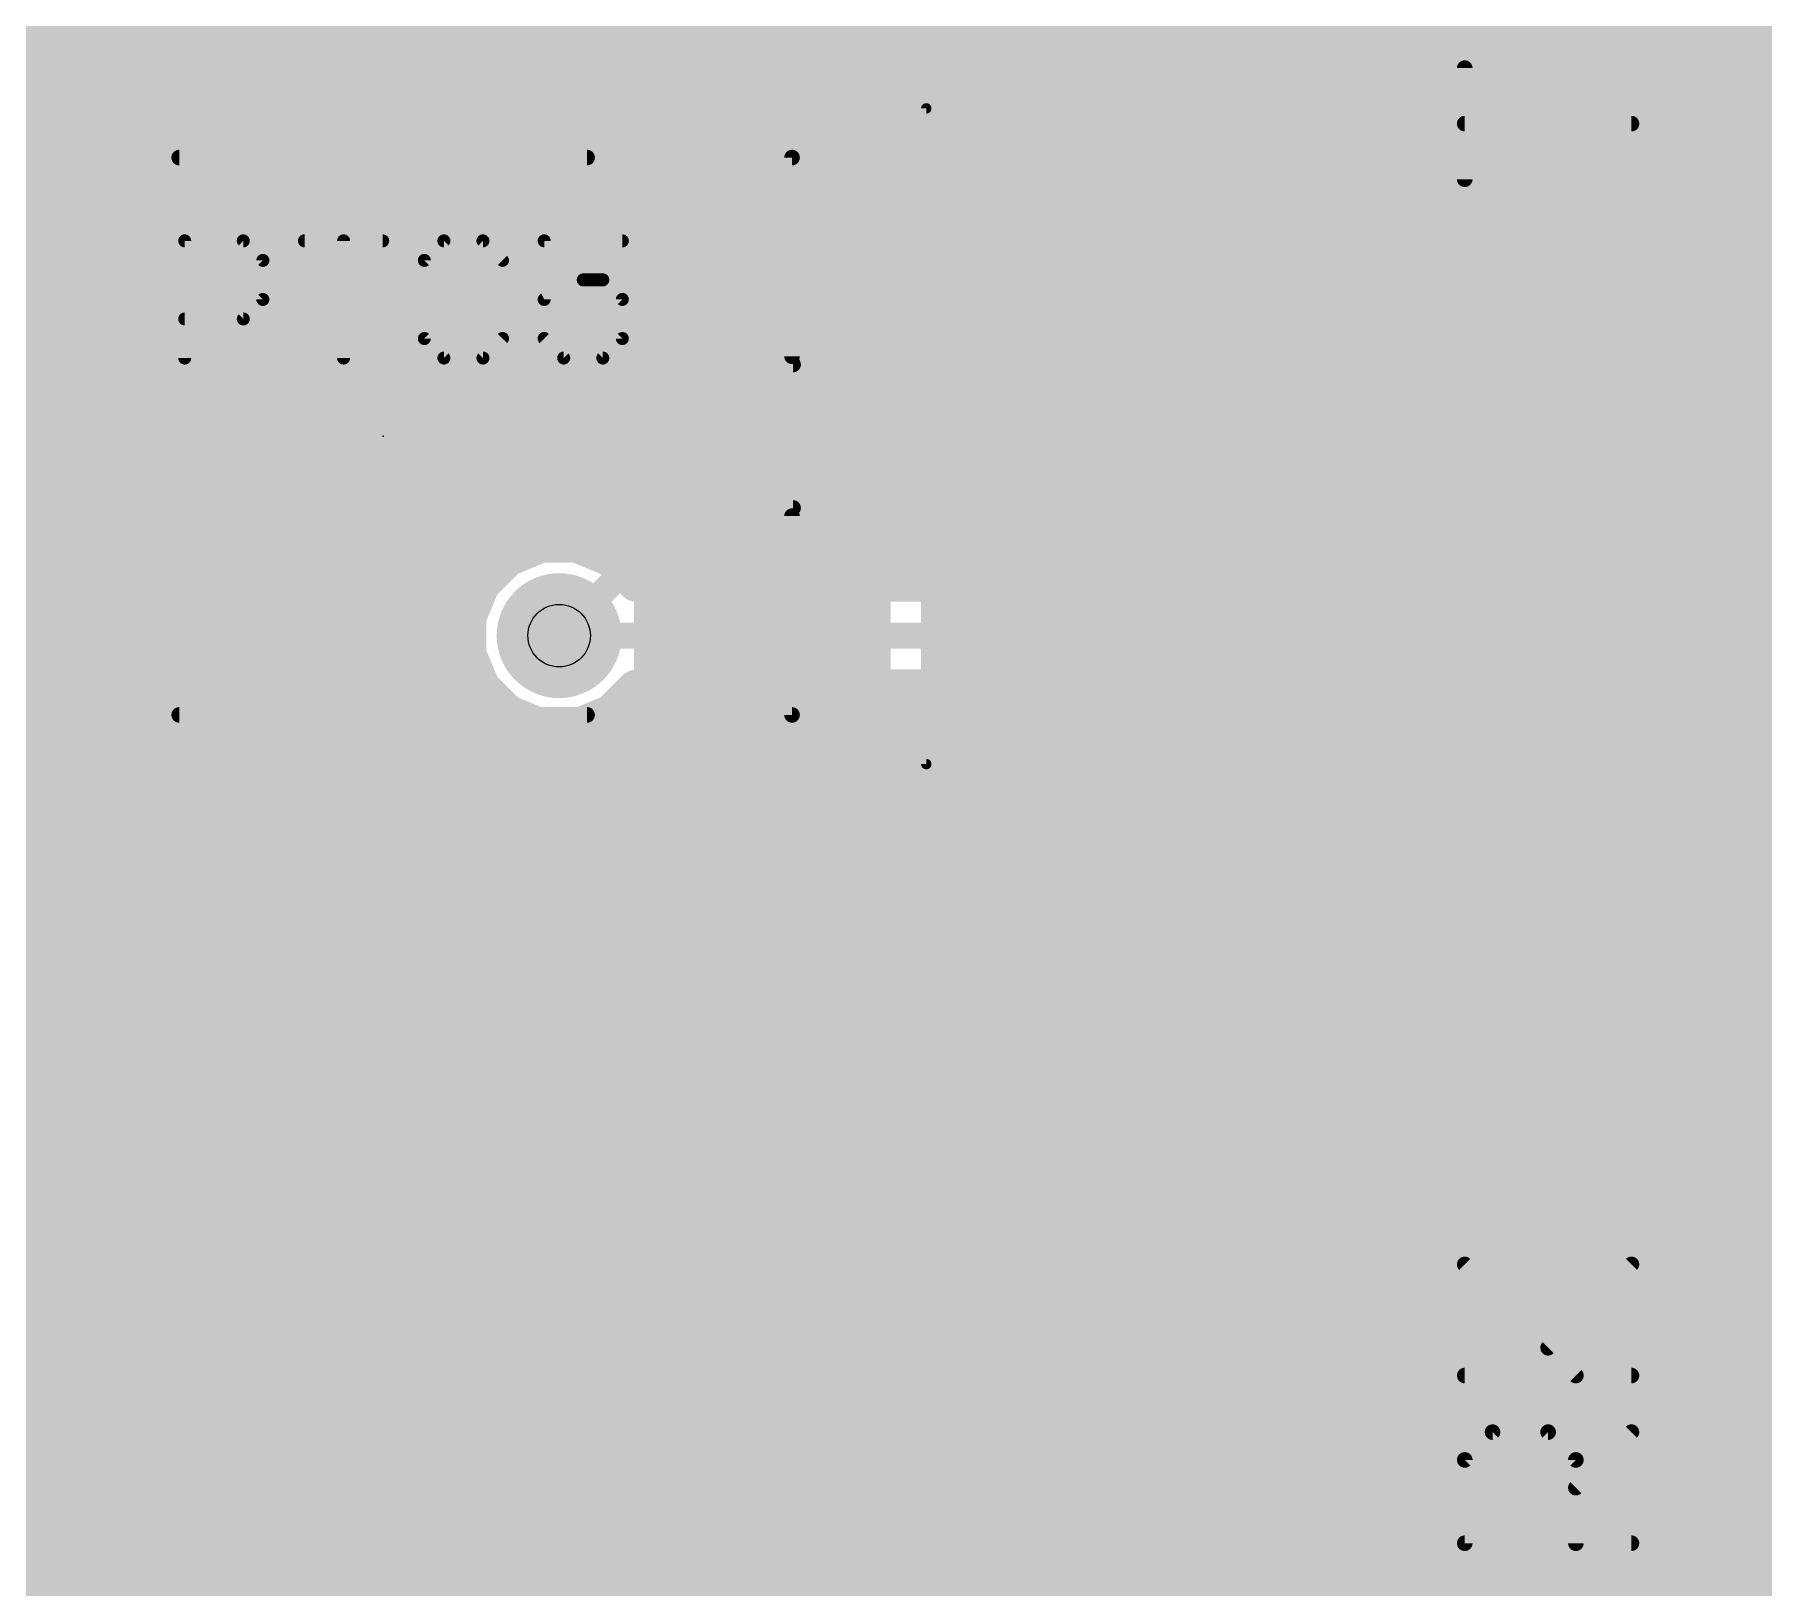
# Model space of a CAD drawing. Extents: x 0 to 10.8, y 0 to 6.1.
# Drawn here: x 9.498 to 10.163, y 0.694 to 1.291 of the extents above; entities that cross this region are included whole.
import ezdxf

# ---------------------------------------------------------------- set-up
doc = ezdxf.new("R2010")
doc.units = 0
for name, color, linetype in [('1', 22, 'CONTINUOUS'), ('116', 253, 'CONTINUOUS'), ('16', 175, 'CONTINUOUS'), ('18', 82, 'CONTINUOUS'), ('21', 253, 'CONTINUOUS'), ('23', 7, 'CONTINUOUS'), ('25', 253, 'CONTINUOUS'), ('29', 253, 'CONTINUOUS'), ('30', 253, 'CONTINUOUS'), ('31', 253, 'CONTINUOUS'), ('41', 22, 'CONTINUOUS'), ('44', 253, 'CONTINUOUS'), ('51', 253, 'CONTINUOUS')]:
    doc.layers.add(name, color=color, linetype=linetype)

# ---------------------------------------------------------------- blocks, each defined once
blk = doc.blocks.new('RECT')
blk.add_solid([(-0.5, -0.5), (0.5, -0.5), (-0.5, 0.5), (0.5, 0.5)])
blk = doc.blocks.new('ROUNDV')
at = {"const_width": 0.5}
blk.add_lwpolyline([(0, -0.25, 1), (0, 0.25, 1), (0, -0.25)], format="xyb", dxfattribs=at)

msp = doc.modelspace()

# ---------------------------------------------------------------- linework, layer by layer
at = {"layer": '1'}
for points, const_width in [([(10.15, 1.495), (10.15, 1.25)], 0.01), ([(10.129, 1.474), (10.129, 1.258697)], 0.016), ([(9.079807, 1.296), (10.129, 1.296)], 0.016), ([(9.095807, 1.28), (10.129, 1.28)], 0.016), ([(9.836906, 1.272606), (9.42787, 1.272606)], 0.016), ([(9.845193, 1.272606), (9.836906, 1.272606)], 0.016), ([(9.851047, 1.266752), (9.845193, 1.272606)], 0.016), ([(9.851047, 1.014783), (9.851047, 1.266752)], 0.016), ([(9.851047, 1.264), (10.129, 1.264)], 0.016), ([(10.129, 1.258697), (10.129, 1.241299)], 0.016), ([(9.851047, 1.248), (10.129, 1.248)], 0.016), ([(10.129, 1.241299), (10.174, 1.196299)], 0.016), ([(10.15, 1.25), (10.195, 1.205)], 0.01), ([(9.851047, 1.232), (10.138299, 1.232)], 0.016), ([(9.851047, 1.216), (10.154299, 1.216)], 0.016), ([(9.851047, 1.2), (10.170299, 1.2)], 0.016), ([(9.851047, 1.184), (10.186299, 1.184)], 0.016), ([(9.851047, 1.168), (10.198685, 1.168)], 0.016), ([(9.851047, 1.152), (10.198685, 1.152)], 0.016), ([(9.851047, 1.136), (10.198685, 1.136)], 0.016), ([(9.7, 1.06), (9.775, 1.135)], 0.01), ([(9.775, 1.135), (9.778059, 1.136626)], 0.01), ([(9.851047, 1.12), (10.754087, 1.12)], 0.016), ([(9.851047, 1.104), (10.300673, 1.104)], 0.016), ([(9.851047, 1.088), (10.300031, 1.088)], 0.016), ([(9.851047, 1.072), (10.300031, 1.072)], 0.016), ([(9.851047, 1.056), (10.369071, 1.056)], 0.016), ([(9.851047, 1.04), (10.300031, 1.04)], 0.016), ([(9.851047, 1.024), (10.300031, 1.024)], 0.016), ([(9.851047, 1.006496), (9.851047, 1.014783)], 0.016), ([(9.845193, 1.000642), (9.851047, 1.006496)], 0.016), ([(9.851047, 1.008), (10.302193, 1.008)], 0.016), ([(9.510717, 0.509642), (9.510717, 1.000642)], 0.016), ([(9.510717, 1.000642), (9.845193, 1.000642)], 0.016), ([(9.510717, 0.992), (10.754087, 0.992)], 0.016), ([(9.510717, 0.976), (10.754087, 0.976)], 0.016), ([(9.510717, 0.96), (10.754087, 0.96)], 0.016), ([(9.510717, 0.944), (10.662323, 0.944)], 0.016), ([(9.510717, 0.928), (10.361791, 0.928)], 0.016), ([(9.510717, 0.912), (10.342075, 0.912)], 0.016), ([(9.510717, 0.896), (10.333303, 0.896)], 0.016), ([(9.510717, 0.88), (10.329185, 0.88)], 0.016), ([(9.510717, 0.864), (10.329185, 0.864)], 0.016), ([(9.510717, 0.848), (10.334965, 0.848)], 0.016), ([(9.510717, 0.832), (10.346102, 0.832)], 0.016), ([(9.510717, 0.816), (10.371508, 0.816)], 0.016), ([(9.510717, 0.8), (10.754087, 0.8)], 0.016), ([(9.510717, 0.784), (10.37065, 0.784)], 0.016), ([(9.510717, 0.768), (10.34485, 0.768)], 0.016), ([(9.510717, 0.752), (10.333591, 0.752)], 0.016), ([(9.510717, 0.736), (10.32824, 0.736)], 0.016), ([(9.510717, 0.72), (10.382882, 0.72)], 0.016), ([(9.510717, 0.704), (10.330594, 0.704)], 0.016), ([(9.510717, 0.688), (10.338858, 0.688)], 0.016)]:
    msp.add_lwpolyline(points, dxfattribs=dict(at, const_width=const_width))
for points, const_width in [([(10.129, 1.292, 1), (10.129, 1.3)], 0.008), ([(10.129, 1.276, 1), (10.129, 1.284)], 0.008), ([(9.836906, 1.276606, 1), (9.836906, 1.268606)], 0.008), ([(9.836906, 1.268606, 1), (9.836906, 1.276606)], 0.008), ([(9.848021, 1.275435, 1), (9.842364, 1.269778)], 0.008), ([(9.845193, 1.268606, 1), (9.845193, 1.276606)], 0.008), ([(9.855047, 1.266752, 1), (9.847047, 1.266752)], 0.008), ([(9.851047, 1.268, 1), (9.851047, 1.26)], 0.008), ([(9.848219, 1.263924, 1), (9.853876, 1.26958)], 0.008), ([(10.129, 1.26, 1), (10.129, 1.268)], 0.008), ([(10.133, 1.258697, 1), (10.125, 1.258697)], 0.008), ([(10.125, 1.258697, 1), (10.133, 1.258697)], 0.008), ([(9.851047, 1.252, 1), (9.851047, 1.244)], 0.008), ([(10.129, 1.244, 1), (10.129, 1.252)], 0.008), ([(10.131828, 1.244128, 1), (10.126172, 1.238471)], 0.008), ([(10.151768, 1.251768, 1), (10.148232, 1.248232)], 0.005), ([(10.1475, 1.25, 1), (10.1525, 1.25)], 0.005), ([(10.125, 1.241299, 1), (10.133, 1.241299)], 0.008), ([(9.851047, 1.236, 1), (9.851047, 1.228)], 0.008), ([(10.138299, 1.228, 1), (10.138299, 1.236)], 0.008), ([(9.851047, 1.22, 1), (9.851047, 1.212)], 0.008), ([(10.154299, 1.212, 1), (10.154299, 1.22)], 0.008), ([(9.851047, 1.204, 1), (9.851047, 1.196)], 0.008), ([(9.851047, 1.188, 1), (9.851047, 1.18)], 0.008), ([(9.851047, 1.172, 1), (9.851047, 1.164)], 0.008), ([(9.851047, 1.156, 1), (9.851047, 1.148)], 0.008), ([(9.851047, 1.14, 1), (9.851047, 1.132)], 0.008), ([(9.773827, 1.137208, 1), (9.776173, 1.132792)], 0.005), ([(9.776768, 1.133232, 1), (9.773232, 1.136768)], 0.005), ([(9.779232, 1.134418, 1), (9.776886, 1.138834)], 0.005), ([(9.851047, 1.124, 1), (9.851047, 1.116)], 0.008), ([(9.851047, 1.108, 1), (9.851047, 1.1)], 0.008), ([(9.851047, 1.092, 1), (9.851047, 1.084)], 0.008), ([(9.851047, 1.076, 1), (9.851047, 1.068)], 0.008), ([(9.698232, 1.061768, 1), (9.701768, 1.058232)], 0.005), ([(9.851047, 1.06, 1), (9.851047, 1.052)], 0.008), ([(9.851047, 1.044, 1), (9.851047, 1.036)], 0.008), ([(9.851047, 1.028, 1), (9.851047, 1.02)], 0.008), ([(9.855047, 1.014783, 1), (9.847047, 1.014783)], 0.008), ([(9.847047, 1.014783, 1), (9.855047, 1.014783)], 0.008), ([(9.851047, 1.012, 1), (9.851047, 1.004)], 0.008), ([(9.847047, 1.006496, 1), (9.855047, 1.006496)], 0.008), ([(9.853876, 1.003668, 1), (9.848219, 1.009324)], 0.008), ([(9.514717, 1.000642, 1), (9.506717, 1.000642)], 0.008), ([(9.510717, 1.004642, 1), (9.510717, 0.996642)], 0.008), ([(9.842364, 1.00347, 1), (9.848021, 0.997813)], 0.008), ([(9.845193, 0.996642, 1), (9.845193, 1.004642)], 0.008), ([(9.510717, 0.996, 1), (9.510717, 0.988)], 0.008), ([(9.510717, 0.98, 1), (9.510717, 0.972)], 0.008), ([(9.510717, 0.964, 1), (9.510717, 0.956)], 0.008), ([(9.510717, 0.948, 1), (9.510717, 0.94)], 0.008), ([(9.510717, 0.932, 1), (9.510717, 0.924)], 0.008), ([(9.510717, 0.916, 1), (9.510717, 0.908)], 0.008), ([(9.510717, 0.9, 1), (9.510717, 0.892)], 0.008), ([(9.510717, 0.884, 1), (9.510717, 0.876)], 0.008), ([(9.510717, 0.868, 1), (9.510717, 0.86)], 0.008), ([(9.510717, 0.852, 1), (9.510717, 0.844)], 0.008), ([(9.510717, 0.836, 1), (9.510717, 0.828)], 0.008), ([(9.510717, 0.82, 1), (9.510717, 0.812)], 0.008), ([(9.510717, 0.804, 1), (9.510717, 0.796)], 0.008), ([(9.510717, 0.788, 1), (9.510717, 0.78)], 0.008), ([(9.510717, 0.772, 1), (9.510717, 0.764)], 0.008), ([(9.510717, 0.756, 1), (9.510717, 0.748)], 0.008), ([(9.510717, 0.74, 1), (9.510717, 0.732)], 0.008), ([(9.510717, 0.724, 1), (9.510717, 0.716)], 0.008), ([(9.510717, 0.708, 1), (9.510717, 0.7)], 0.008), ([(9.510717, 0.692, 1), (9.510717, 0.684)], 0.008)]:
    msp.add_lwpolyline(points, format="xyb", dxfattribs=dict(at, const_width=const_width))
at = {"layer": '116', "const_width": 0.008071}
msp.add_lwpolyline([(9.7, 1.050079, 1), (9.7, 1.069921, 1), (9.7, 1.050079)], format="xyb", dxfattribs=at)
at = {"layer": '16'}
for points, const_width in [([(6.403114, 1.296), (10.754087, 1.296)], 0.016), ([(6.403114, 1.28), (10.754087, 1.28)], 0.016), ([(8.836803, 1.264), (10.754087, 1.264)], 0.016), ([(8.846154, 1.248), (10.754087, 1.248)], 0.016), ([(8.847996, 1.232), (10.754087, 1.232)], 0.016), ([(8.843996, 1.216), (10.754087, 1.216)], 0.016), ([(8.843996, 1.2), (10.754087, 1.2)], 0.016), ([(8.843996, 1.184), (10.754087, 1.184)], 0.016), ([(8.843996, 1.168), (10.754087, 1.168)], 0.016), ([(8.843996, 1.152), (10.754087, 1.152)], 0.016), ([(8.843996, 1.136), (10.754087, 1.136)], 0.016), ([(8.843996, 1.12), (10.754087, 1.12)], 0.016), ([(8.843996, 1.104), (10.754087, 1.104)], 0.016), ([(9.692835, 1.095996), (9.679606, 1.090516)], 0.016), ([(9.707161, 1.095996), (9.692835, 1.095996)], 0.016), ([(9.72039, 1.090516), (9.707161, 1.095996)], 0.016), ([(8.843996, 1.088), (9.677091, 1.088)], 0.016), ([(9.679606, 1.090516), (9.66948, 1.08039)], 0.016), ([(9.729909, 1.080996), (9.72039, 1.090516)], 0.016), ([(9.722906, 1.088), (10.754087, 1.088)], 0.016), ([(9.66948, 1.08039), (9.664, 1.067161)], 0.016), ([(10.208697, 1.080996), (9.729909, 1.080996)], 0.016), ([(8.843996, 1.072), (9.666008, 1.072)], 0.016), ([(9.664, 1.067161), (9.664, 1.052835)], 0.016), ([(8.843996, 1.056), (9.664, 1.056)], 0.016), ([(9.7, 1.06), (10.2, 1.06)], 0.01), ([(9.664, 1.052835), (9.66948, 1.039606)], 0.016), ([(8.843996, 1.04), (9.669315, 1.04)], 0.016), ([(9.66948, 1.039606), (9.679606, 1.02948)], 0.016), ([(9.72039, 1.02948), (9.729909, 1.039)], 0.016), ([(9.729909, 1.039), (10.191299, 1.039)], 0.016), ([(9.679606, 1.02948), (9.692835, 1.024)], 0.016), ([(9.707161, 1.024), (9.72039, 1.02948)], 0.016), ([(8.843996, 1.024), (9.692835, 1.024)], 0.016), ([(9.692835, 1.024), (9.707161, 1.024)], 0.016), ([(9.707161, 1.024), (10.206299, 1.024)], 0.016), ([(8.843996, 1.008), (10.222299, 1.008)], 0.016), ([(8.843996, 0.992), (10.238299, 0.992)], 0.016), ([(8.843996, 0.976), (10.254299, 0.976)], 0.016), ([(8.843996, 0.96), (10.270299, 0.96)], 0.016), ([(8.843996, 0.944), (10.286299, 0.944)], 0.016), ([(8.843996, 0.928), (10.302299, 0.928)], 0.016), ([(8.843996, 0.912), (10.318299, 0.912)], 0.016), ([(9.037598, 0.896), (10.333303, 0.896)], 0.016), ([(9.058555, 0.88), (10.329185, 0.88)], 0.016), ([(9.069563, 0.864), (10.329185, 0.864)], 0.016), ([(9.075272, 0.848), (10.334965, 0.848)], 0.016), ([(9.013142, 0.832), (10.346102, 0.832)], 0.016), ([(9.075476, 0.816), (10.371508, 0.816)], 0.016), ([(9.069957, 0.8), (10.754087, 0.8)], 0.016), ([(9.059331, 0.784), (10.37065, 0.784)], 0.016), ([(9.038937, 0.768), (10.34485, 0.768)], 0.016), ([(8.92315, 0.752), (10.333591, 0.752)], 0.016), ([(8.93915, 0.736), (10.32824, 0.736)], 0.016), ([(8.95515, 0.72), (10.382882, 0.72)], 0.016), ([(8.97115, 0.704), (10.330594, 0.704)], 0.016), ([(9.029161, 0.688), (10.338858, 0.688)], 0.016)]:
    msp.add_lwpolyline(points, dxfattribs=dict(at, const_width=const_width))
for points, const_width in [([(9.692835, 1.099996, 1), (9.692835, 1.091996)], 0.008), ([(9.694366, 1.092301, 1), (9.691304, 1.099691)], 0.008), ([(9.708692, 1.099691, 1), (9.70563, 1.092301)], 0.008), ([(9.707161, 1.091996, 1), (9.707161, 1.099996)], 0.008), ([(9.678075, 1.094211, 1), (9.681137, 1.08682)], 0.008), ([(9.682435, 1.087687, 1), (9.676778, 1.093344)], 0.008), ([(9.677091, 1.084, 1), (9.677091, 1.092)], 0.008), ([(9.723218, 1.093344, 1), (9.717561, 1.087687)], 0.008), ([(9.718859, 1.08682, 1), (9.721921, 1.094211)], 0.008), ([(9.722906, 1.092, 1), (9.722906, 1.084)], 0.008), ([(9.666652, 1.083218, 1), (9.672309, 1.077561)], 0.008), ([(9.673176, 1.078859, 1), (9.665785, 1.081921)], 0.008), ([(9.729909, 1.084996, 1), (9.729909, 1.076996)], 0.008), ([(9.727081, 1.078168, 1), (9.732738, 1.083824)], 0.008), ([(9.666008, 1.068, 1), (9.666008, 1.076)], 0.008), ([(9.668, 1.067161, 1), (9.66, 1.067161)], 0.008), ([(9.660305, 1.068692, 1), (9.667695, 1.06563)], 0.008), ([(9.664, 1.052, 1), (9.664, 1.06)], 0.008), ([(9.7, 1.0625, 1), (9.7, 1.0575)], 0.005), ([(9.667695, 1.054366, 1), (9.660305, 1.051304)], 0.008), ([(9.66, 1.052835, 1), (9.668, 1.052835)], 0.008), ([(9.672309, 1.042435, 1), (9.666652, 1.036778)], 0.008), ([(9.665785, 1.038075, 1), (9.673176, 1.041137)], 0.008), ([(9.669315, 1.036, 1), (9.669315, 1.044)], 0.008), ([(9.729909, 1.043, 1), (9.729909, 1.035)], 0.008), ([(9.732738, 1.036172, 1), (9.727081, 1.041828)], 0.008), ([(9.681137, 1.033176, 1), (9.678075, 1.025785)], 0.008), ([(9.676778, 1.026652, 1), (9.682435, 1.032309)], 0.008), ([(9.717561, 1.032309, 1), (9.723218, 1.026652)], 0.008), ([(9.721921, 1.025785, 1), (9.718859, 1.033176)], 0.008), ([(9.692835, 1.028, 1), (9.692835, 1.02)], 0.008), ([(9.691304, 1.020305, 1), (9.694366, 1.027695)], 0.008), ([(9.692835, 1.02, 1), (9.692835, 1.028)], 0.008), ([(9.707161, 1.028, 1), (9.707161, 1.02)], 0.008), ([(9.70563, 1.027695, 1), (9.708692, 1.020305)], 0.008), ([(9.707161, 1.02, 1), (9.707161, 1.028)], 0.008)]:
    msp.add_lwpolyline(points, format="xyb", dxfattribs=dict(at, const_width=const_width))
at = {"layer": '21', "const_width": 0.006}
for points in [[(9.554043, 1.243713), (9.710736, 1.243713)], [(9.710736, 1.029539), (9.554043, 1.029539)]]:
    msp.add_lwpolyline(points, dxfattribs=at)
at = {"layer": '21', "const_width": 0.003}
for points in [[(9.554043, 1.245213, 1), (9.554043, 1.242213)], [(9.710736, 1.242213, 1), (9.710736, 1.245213)], [(9.554043, 1.031039, 1), (9.554043, 1.028039)], [(9.710736, 1.028039, 1), (9.710736, 1.031039)]]:
    msp.add_lwpolyline(points, format="xyb", dxfattribs=at)
at = {"layer": '23'}
msp.add_point((9.63239, 1.136626), dxfattribs=at)
at = {"layer": '25'}
for points, const_width in [([(10.047913, 1.235398), (10.047913, 1.278098)], 0.006), ([(10.111965, 1.256748), (10.047913, 1.256748)], 0.006), ([(9.55615, 1.166685), (9.55615, 1.21172)], 0.005), ([(9.55615, 1.21172), (9.578665, 1.21172)], 0.005), ([(9.578665, 1.21172), (9.586173, 1.204217)], 0.005), ([(9.602185, 1.21172), (9.632209, 1.21172)], 0.005), ([(9.617197, 1.166685), (9.617197, 1.21172)], 0.005), ([(9.655724, 1.21172), (9.64822, 1.204217)], 0.005), ([(9.670736, 1.21172), (9.655724, 1.21172)], 0.005), ([(9.678244, 1.204217), (9.670736, 1.21172)], 0.005), ([(9.72428, 1.21172), (9.694256, 1.21172)], 0.005), ([(9.694256, 1.21172), (9.694256, 1.189201)], 0.005), ([(9.586173, 1.204217), (9.586173, 1.189201)], 0.005), ([(9.64822, 1.204217), (9.64822, 1.174189)], 0.005), ([(9.694256, 1.189201), (9.709268, 1.196709)], 0.005), ([(9.709268, 1.196709), (9.716772, 1.196709)], 0.005), ([(9.716772, 1.196709), (9.72428, 1.189201)], 0.005), ([(9.586173, 1.189201), (9.578665, 1.181697)], 0.005), ([(9.72428, 1.189201), (9.72428, 1.174189)], 0.005), ([(9.578665, 1.181697), (9.55615, 1.181697)], 0.005), ([(9.64822, 1.174189), (9.655724, 1.166685)], 0.005), ([(9.670736, 1.166685), (9.678244, 1.174189)], 0.005), ([(9.70176, 1.166685), (9.694256, 1.174189)], 0.005), ([(9.72428, 1.174189), (9.716772, 1.166685)], 0.005), ([(9.655724, 1.166685), (9.670736, 1.166685)], 0.005), ([(9.716772, 1.166685), (9.70176, 1.166685)], 0.005), ([(10.090614, 0.775661), (10.047913, 0.818362)], 0.006), ([(10.079941, 0.786335), (10.111965, 0.818362)], 0.006), ([(10.047913, 0.775661), (10.111965, 0.775661)], 0.006), ([(10.047913, 0.743232), (10.058587, 0.753909)], 0.006), ([(10.058587, 0.753909), (10.079941, 0.753909)], 0.006), ([(10.079941, 0.753909), (10.090614, 0.743232)], 0.006), ([(10.090614, 0.732559), (10.111965, 0.753909)], 0.006), ([(10.047913, 0.711209), (10.047913, 0.743232)], 0.006), ([(10.090614, 0.743232), (10.090614, 0.711209)], 0.006), ([(10.111965, 0.711209), (10.047913, 0.711209)], 0.006)]:
    msp.add_lwpolyline(points, dxfattribs=dict(at, const_width=const_width))
for points, const_width in [([(10.049413, 1.278098, 1), (10.046413, 1.278098)], 0.003), ([(10.047913, 1.258248, 1), (10.047913, 1.255248)], 0.003), ([(10.111965, 1.255248, 1), (10.111965, 1.258248)], 0.003), ([(10.046413, 1.235398, 1), (10.049413, 1.235398)], 0.003), ([(9.5574, 1.21172, 1), (9.5549, 1.21172)], 0.0025), ([(9.55615, 1.21297, 1), (9.55615, 1.21047)], 0.0025), ([(9.579549, 1.212605, 1), (9.577782, 1.210836)], 0.0025), ([(9.578665, 1.21047, 1), (9.578665, 1.21297)], 0.0025), ([(9.602185, 1.21297, 1), (9.602185, 1.21047)], 0.0025), ([(9.618447, 1.21172, 1), (9.615947, 1.21172)], 0.0025), ([(9.632209, 1.21047, 1), (9.632209, 1.21297)], 0.0025), ([(9.655724, 1.21297, 1), (9.655724, 1.21047)], 0.0025), ([(9.656608, 1.210837, 1), (9.654841, 1.212604)], 0.0025), ([(9.67162, 1.212605, 1), (9.669853, 1.210836)], 0.0025), ([(9.670736, 1.21047, 1), (9.670736, 1.21297)], 0.0025), ([(9.694256, 1.21297, 1), (9.694256, 1.21047)], 0.0025), ([(9.695506, 1.21172, 1), (9.693006, 1.21172)], 0.0025), ([(9.72428, 1.21047, 1), (9.72428, 1.21297)], 0.0025), ([(9.587423, 1.204217, 1), (9.584923, 1.204217)], 0.0025), ([(9.58529, 1.203332, 1), (9.587057, 1.205101)], 0.0025), ([(9.64947, 1.204217, 1), (9.64697, 1.204217)], 0.0025), ([(9.647337, 1.2051, 1), (9.649104, 1.203333)], 0.0025), ([(9.67736, 1.203332, 1), (9.679128, 1.205101)], 0.0025), ([(9.709268, 1.197959, 1), (9.709268, 1.195459)], 0.0025), ([(9.709827, 1.195591, 1), (9.708709, 1.197827)], 0.0025), ([(9.717656, 1.197593, 1), (9.715888, 1.195825)], 0.0025), ([(9.716772, 1.195459, 1), (9.716772, 1.197959)], 0.0025), ([(9.584923, 1.189201, 1), (9.587423, 1.189201)], 0.0025), ([(9.587057, 1.188317, 1), (9.58529, 1.190085)], 0.0025), ([(9.693697, 1.190319, 1), (9.694815, 1.188083)], 0.0025), ([(9.693006, 1.189201, 1), (9.695506, 1.189201)], 0.0025), ([(9.72553, 1.189201, 1), (9.72303, 1.189201)], 0.0025), ([(9.723396, 1.188317, 1), (9.725163, 1.190085)], 0.0025), ([(9.55615, 1.182947, 1), (9.55615, 1.180447)], 0.0025), ([(9.577782, 1.182581, 1), (9.579549, 1.180813)], 0.0025), ([(9.578665, 1.180447, 1), (9.578665, 1.182947)], 0.0025), ([(9.649104, 1.175073, 1), (9.647337, 1.173305)], 0.0025), ([(9.679128, 1.173305, 1), (9.67736, 1.175073)], 0.0025), ([(9.69514, 1.175073, 1), (9.693372, 1.173305)], 0.0025), ([(9.725163, 1.173305, 1), (9.723396, 1.175073)], 0.0025), ([(9.64697, 1.174189, 1), (9.64947, 1.174189)], 0.0025), ([(9.655724, 1.167935, 1), (9.655724, 1.165435)], 0.0025), ([(9.670736, 1.165435, 1), (9.670736, 1.167935)], 0.0025), ([(9.70176, 1.167935, 1), (9.70176, 1.165435)], 0.0025), ([(9.716772, 1.165435, 1), (9.716772, 1.167935)], 0.0025), ([(9.72303, 1.174189, 1), (9.72553, 1.174189)], 0.0025), ([(9.5549, 1.166685, 1), (9.5574, 1.166685)], 0.0025), ([(9.615947, 1.166685, 1), (9.618447, 1.166685)], 0.0025), ([(9.654841, 1.165801, 1), (9.656608, 1.167569)], 0.0025), ([(9.669853, 1.167569, 1), (9.67162, 1.165801)], 0.0025), ([(9.700876, 1.165801, 1), (9.702644, 1.167569)], 0.0025), ([(9.715888, 1.167569, 1), (9.717655, 1.165801)], 0.0025), ([(10.048974, 0.819423, 1), (10.046853, 0.817302)], 0.003), ([(10.113025, 0.817302, 1), (10.110904, 0.819423)], 0.003), ([(10.07888, 0.787395, 1), (10.081002, 0.785274)], 0.003), ([(10.047913, 0.777161, 1), (10.047913, 0.774161)], 0.003), ([(10.089554, 0.774601, 1), (10.091675, 0.776722)], 0.003), ([(10.111965, 0.774161, 1), (10.111965, 0.777161)], 0.003), ([(10.058587, 0.755409, 1), (10.058587, 0.752409)], 0.003), ([(10.059647, 0.752849, 1), (10.057526, 0.75497)], 0.003), ([(10.081002, 0.75497, 1), (10.07888, 0.752849)], 0.003), ([(10.079941, 0.752409, 1), (10.079941, 0.755409)], 0.003), ([(10.113025, 0.752849, 1), (10.110904, 0.75497)], 0.003), ([(10.049413, 0.743232, 1), (10.046413, 0.743232)], 0.003), ([(10.046853, 0.744293, 1), (10.048974, 0.742172)], 0.003), ([(10.092114, 0.743232, 1), (10.089114, 0.743232)], 0.003), ([(10.089553, 0.742172, 1), (10.091675, 0.744293)], 0.003), ([(10.089554, 0.73362, 1), (10.091675, 0.731498)], 0.003), ([(10.047913, 0.712709, 1), (10.047913, 0.709709)], 0.003), ([(10.046413, 0.711209, 1), (10.049413, 0.711209)], 0.003), ([(10.089114, 0.711209, 1), (10.092114, 0.711209)], 0.003), ([(10.111965, 0.709709, 1), (10.111965, 0.712709)], 0.003)]:
    msp.add_lwpolyline(points, format="xyb", dxfattribs=dict(at, const_width=const_width))
at = {"layer": '41', "const_width": 0.004}
for points in [[(9.423728, 1.26261), (9.841051, 1.26261)], [(9.841051, 1.26261), (9.841051, 1.010642)], [(9.841051, 1.010642), (9.423728, 1.010642)]]:
    msp.add_lwpolyline(points, dxfattribs=at)
at = {"layer": '41', "const_width": 0.002}
for points in [[(9.842051, 1.26261, 1), (9.840051, 1.26261)], [(9.841051, 1.26161, 1), (9.841051, 1.26361)], [(9.840051, 1.010642, 1), (9.842051, 1.010642)], [(9.841051, 1.009642, 1), (9.841051, 1.011642)]]:
    msp.add_lwpolyline(points, format="xyb", dxfattribs=at)
at = {"layer": '44'}
msp.add_circle((9.7, 1.06), 0.012, dxfattribs=at)
at = {"layer": '51', "const_width": 0.006}
for points in [[(9.475303, 1.243713), (9.789476, 1.243713)], [(9.789476, 1.243713), (9.789476, 1.167335)], [(9.789476, 1.105917), (9.789476, 1.029539)], [(9.789476, 1.029539), (9.475303, 1.029539)]]:
    msp.add_lwpolyline(points, dxfattribs=at)
at = {"layer": '51'}
for points, const_width in [([(9.790976, 1.243713, 1), (9.787976, 1.243713)], 0.003), ([(9.789476, 1.242213, 1), (9.789476, 1.245213)], 0.003), ([(9.474909, 1.109067, 1), (9.474909, 1.164185)], 0.006), ([(9.78987, 1.164185, 1), (9.78987, 1.109067)], 0.006), ([(9.787976, 1.167335, 1), (9.790976, 1.167335)], 0.003), ([(9.78987, 1.162685, 1), (9.78987, 1.165685)], 0.003), ([(9.78987, 1.107567, 1), (9.78987, 1.110567)], 0.003), ([(9.790976, 1.105917, 1), (9.787976, 1.105917)], 0.003), ([(9.787976, 1.029539, 1), (9.790976, 1.029539)], 0.003), ([(9.789476, 1.028039, 1), (9.789476, 1.031039)], 0.003)]:
    msp.add_lwpolyline(points, format="xyb", dxfattribs=dict(at, const_width=const_width))

# ---------------------------------------------------------------- block references
at = {"layer": '1', "xscale": 0.090551, "yscale": 0.220472}
for p in [(9.48672, 1.136626), (9.778059, 1.136626)]:
    msp.add_blockref('RECT', p, dxfattribs=at)
at = {"layer": '18', "xscale": 0.04, "yscale": 0.04}
msp.add_blockref('ROUNDV', (9.7, 1.06), dxfattribs=at)
msp.add_blockref('ROUNDV', (9.7, 1.06), dxfattribs=at)
at = {"layer": '29'}
for name, p, xscale, yscale in [('RECT', (9.48672, 1.136626), 0.098551, 0.228472), ('RECT', (9.778059, 1.136626), 0.098551, 0.228472), ('ROUNDV', (9.7, 1.06), 0.048, 0.048)]:
    msp.add_blockref(name, p, dxfattribs=dict(at, xscale=xscale, yscale=yscale))
at = {"layer": '30', "xscale": 0.048, "yscale": 0.048}
msp.add_blockref('ROUNDV', (9.7, 1.06), dxfattribs=at)
at = {"layer": '31', "xscale": 0.090551, "yscale": 0.220472}
for p in [(9.48672, 1.136626), (9.778059, 1.136626)]:
    msp.add_blockref('RECT', p, dxfattribs=at)

doc.saveas('drawing.dxf')
